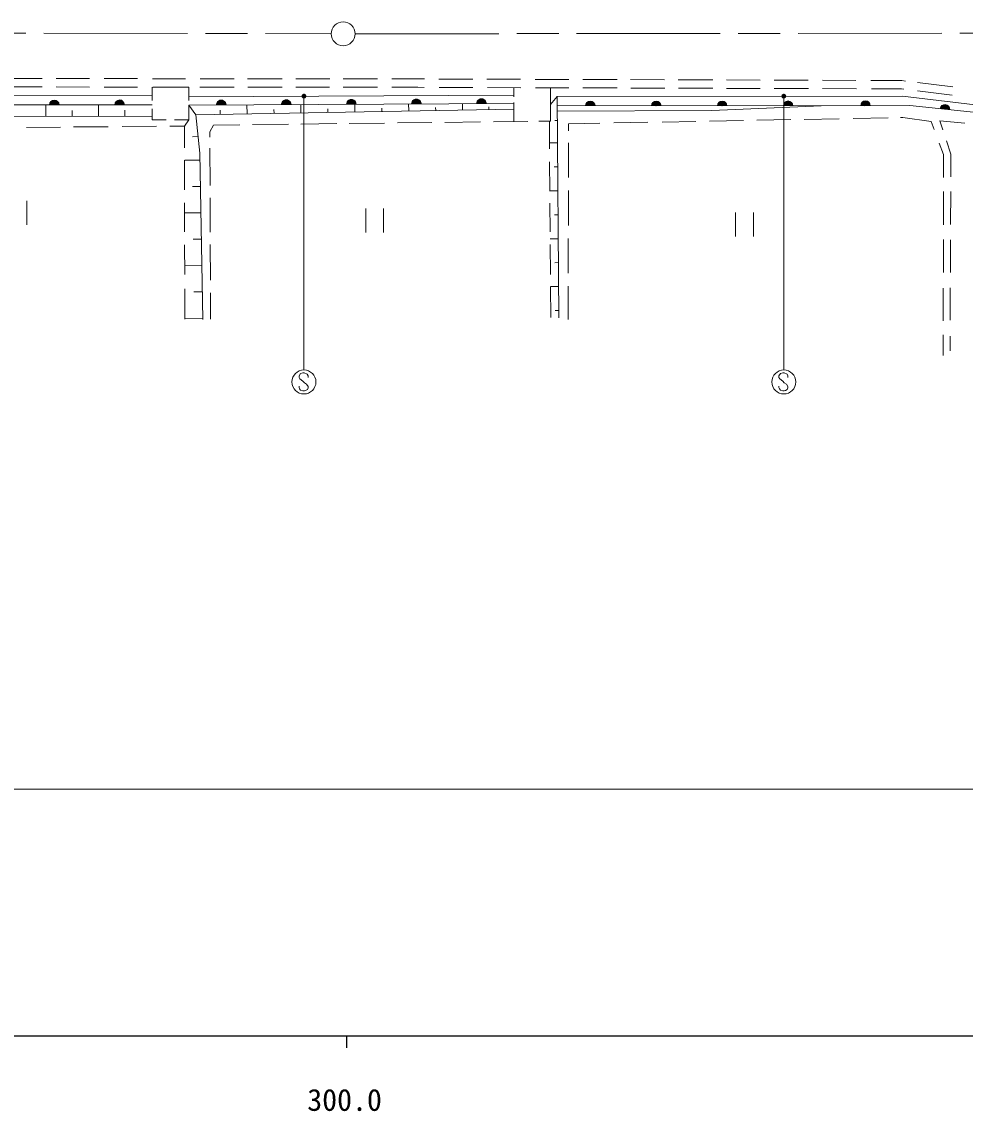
# Model space of a CAD drawing. Units: millimetres, scale not verified. Extents: x 40000 to 680000, y 20000 to 380000.
# Drawn here: x 340884 to 419682, y 198715 to 289678 of the extents above; entities that cross this region are included whole.
import ezdxf
from ezdxf.enums import TextEntityAlignment as Align

# ---------------------------------------------------------------- set-up
doc = ezdxf.new("R2010")
doc.units = ezdxf.units.MM
doc.header["$LTSCALE"] = 1000
doc.linetypes.add('CHAIN', pattern=[18.5, 12, -1.5, 3.5, -1.5])
for name, color, linetype, lineweight in [('M-BGD', 7, 'Continuous', 13), ('M-BMK', 2, 'CHAIN', 13), ('M-BMK-SRVR', 3, 'Continuous', 13), ('M-STR-STR3', 7, 'Continuous', 13), ('M-TTL-BAND', 7, 'Continuous', 25), ('M-TTL-FRAM', 7, 'Continuous', 13)]:
    doc.layers.add(name, color=color, linetype=linetype, lineweight=lineweight)
doc.styles.add('ＭＳ ゴシック', font='')
doc.styles.get('ＭＳ ゴシック').set_extended_font_data('MS Gothic')

# ---------------------------------------------------------------- blocks, each defined once
blk = doc.blocks.new('filled_dot')
at = {"color": 0, "linetype": 'Continuous', "lineweight": -2, "const_width": 1.25}
blk.add_lwpolyline([(-0.625, 0, 1), (0.625, 0, 1)], format="xyb", close=True, dxfattribs=at)

msp = doc.modelspace()

# ---------------------------------------------------------------- linework, layer by layer
at = {"layer": 'M-BGD'}
for p, q in [((342574, 284937), (339752, 284940)), ((346552, 284933), (343757, 284936)), ((350558, 284929), (347762, 284932)), ((354562, 284925), (351795, 284928)), ((358621, 284921), (355772, 284924)), ((362627, 284917), (359750, 284920)), ((366605, 284913), (363783, 284916)), ((370584, 284909), (367734, 284912)), ((373952, 284906), (371793, 284908)), ((374532, 284904), (373952, 284906)), ((378563, 284891), (375715, 284900)), ((382541, 284877), (379719, 284887)), ((386571, 284864), (383751, 284873)), ((390605, 284851), (387755, 284860)), ((394558, 284838), (391735, 284847)), ((398589, 284824), (395715, 284834)), ((402566, 284811), (399745, 284820)), ((406570, 284798), (403722, 284807)), ((410549, 284784), (407754, 284794)), ((414396, 284772), (411813, 284780)), ((414707, 284734), (414396, 284772)), ((342573, 284237), (339752, 284240)), ((346552, 284233), (343756, 284236)), ((350558, 284229), (347761, 284232)), ((351776, 283102), (351779, 284228)), ((354834, 284225), (351821, 284228)), ((354826, 283117), (354829, 284225)), ((358621, 284221), (355746, 284224)), ((362627, 284217), (359751, 284220)), ((366578, 284213), (363783, 284216)), ((370582, 284209), (367734, 284212)), ((373951, 284206), (371792, 284208)), ((374502, 284204), (373951, 284206)), ((378562, 284191), (375739, 284200)), ((382566, 284177), (379772, 284187)), ((381995, 283407), (381995, 284179)), ((386572, 284164), (383803, 284173)), ((385045, 281381), (385045, 284169)), ((390604, 284151), (387756, 284160)), ((394584, 284137), (391761, 284147)), ((398616, 284124), (395740, 284134)), ((402566, 284111), (399745, 284120)), ((406599, 284098), (403722, 284107)), ((410603, 284084), (407755, 284094)), ((414356, 284072), (411841, 284080)), ((414311, 284077), (414556, 284047)), ((418579, 283555), (415697, 283908)), ((418648, 284252), (415709, 284611)), ((351777, 283555), (324867, 283516)), ((354827, 283422), (381995, 283559)), ((381995, 281361), (381995, 282934)), ((385607, 283453), (385045, 282778)), ((385607, 283453), (414455, 283475)), ((385607, 283453), (385729, 264948)), ((414455, 283475), (428068, 281827)), ((324492, 282716), (351776, 282755)), ((342882, 281777), (342881, 282742)), ((345082, 281780), (345082, 282280)), ((347282, 281782), (347281, 282749)), ((349482, 281785), (349482, 282285)), ((351773, 281485), (351775, 282415)), ((354823, 281488), (354826, 282720)), ((354826, 282722), (381995, 282859)), ((354826, 282722), (355427, 281908)), ((355427, 281908), (381995, 282395)), ((357456, 281945), (357449, 282306)), ((359691, 282747), (359705, 281987)), ((361955, 282028), (361949, 282359)), ((364204, 282069), (364192, 282770)), ((366454, 282110), (366449, 282413)), ((368704, 282152), (368692, 282792)), ((370953, 282193), (370948, 282466)), ((373203, 282234), (373192, 282815)), ((375453, 282275), (375448, 282519)), ((377702, 282317), (377693, 282838)), ((379902, 282357), (379898, 282572)), ((385612, 282653), (415064, 282675)), ((398508, 282278), (385615, 282210)), ((398508, 282278), (407646, 282670)), ((438442, 280277), (415064, 282675)), ((326118, 281755), (351774, 281788)), ((351773, 281485), (352935, 281486)), ((353652, 281487), (354823, 281488)), ((354461, 280970), (354823, 281488)), ((355761, 278720), (355427, 281908)), ((356895, 281054), (359101, 281079)), ((360158, 281092), (363158, 281126)), ((364191, 281138), (367186, 281173)), ((368218, 281185), (371192, 281220)), ((372274, 281232), (375144, 281266)), ((376228, 281278), (379186, 281313)), ((380295, 281326), (383138, 281359)), ((384070, 281370), (385045, 281381)), ((384950, 281380), (384966, 279061)), ((385398, 281444), (385620, 281445)), ((386554, 280575), (386555, 281156)), ((386555, 281156), (389164, 281206)), ((390320, 281228), (393176, 281283)), ((394357, 281305), (397189, 281359)), ((398327, 281381), (401161, 281435)), ((402270, 281456), (405112, 281511)), ((406223, 281532), (409148, 281588)), ((410311, 281610), (413258, 281666)), ((414265, 281685), (414467, 281689)), ((414467, 281689), (416847, 281344)), ((416847, 281344), (417098, 280675)), ((417556, 281407), (419662, 281213)), ((417815, 280643), (417556, 281407)), ((341264, 280863), (344109, 280886)), ((345217, 280895), (348112, 280918)), ((349272, 280928), (352141, 280951)), ((353249, 280960), (354461, 280970)), ((354461, 280970), (354465, 279159)), ((356588, 280485), (356895, 281054)), ((356590, 280051), (356588, 280485)), ((355143, 280066), (355615, 280115)), ((384963, 279561), (385632, 279566)), ((386545, 276670), (386551, 279568)), ((417520, 279549), (417878, 278596)), ((418493, 278637), (418121, 279737)), ((356004, 264813), (355761, 278720)), ((356605, 276002), (356593, 279120)), ((417878, 278596), (417873, 276664)), ((418484, 276725), (418493, 278637)), ((354468, 278126), (354473, 275634)), ((354498, 278114), (355771, 278137)), ((384974, 277978), (384990, 275533)), ((385646, 277566), (385346, 277564)), ((355809, 275937), (355156, 275926)), ((341299, 274738), (341299, 272738)), ((356619, 272101), (356609, 274969)), ((385659, 275566), (384990, 275561)), ((386536, 272672), (386542, 275587)), ((417871, 275508), (417865, 272738)), ((418464, 272755), (418478, 275508)), ((354476, 274551), (354481, 272133)), ((369608, 272088), (369608, 274088)), ((371108, 274088), (371108, 272088)), ((384997, 274525), (385014, 272133)), ((355848, 273737), (354478, 273713)), ((385672, 273566), (385372, 273564)), ((400509, 271764), (400509, 273764)), ((402009, 273764), (402009, 271764)), ((355886, 271538), (355211, 271526)), ((356634, 268101), (356623, 271092)), ((385685, 271566), (385018, 271562)), ((385021, 271075), (385038, 268591)), ((386527, 268693), (386533, 271589)), ((417862, 271504), (417855, 268734)), ((418444, 268734), (418458, 271479)), ((354484, 271051), (354490, 268583)), ((355925, 269338), (354488, 269313)), ((385699, 269566), (385399, 269564)), ((385712, 267566), (385045, 267562)), ((385045, 267559), (385062, 264997)), ((386518, 264811), (386524, 267610)), ((417853, 267450), (417846, 264705)), ((418425, 264754), (418438, 267475)), ((354492, 267374), (354498, 264848)), ((355963, 267138), (355266, 267126)), ((356647, 264843), (356638, 267042)), ((356002, 264939), (354498, 264912)), ((385725, 265566), (385425, 265564)), ((417844, 263544), (417840, 261803)), ((418412, 262217), (418418, 263421))]:
    msp.add_line(p, q, dxfattribs=at)
for centre, radius, start, end in [((343596, 282743), 400, 0.08299, 180.08299), ((343596, 282743), 400, 0.08299, 180.08299), ((343596, 282743), 350, 0.08299, 180.08299), ((343596, 282743), 300, 0.08299, 180.08299), ((343596, 282743), 250, 0.08299, 180.08299), ((343596, 282743), 200, 0.08299, 180.08299), ((349049, 282751), 400, 0.08299, 180.08299), ((349049, 282751), 400, 0.08299, 180.08299), ((349049, 282751), 350, 0.08299, 180.08299), ((349049, 282751), 300, 0.08299, 180.08299), ((349049, 282751), 250, 0.08299, 180.08299), ((349049, 282751), 200, 0.08299, 180.08299), ((349049, 282751), 150, 0.08299, 180.08299), ((357543, 282736), 400, 0.2893, 180.2893), ((357543, 282736), 400, 0.2893, 180.2893), ((357543, 282736), 350, 0.2893, 180.2893), ((357543, 282736), 300, 0.2893, 180.2893), ((357543, 282736), 250, 0.2893, 180.2893), ((357543, 282736), 200, 0.2893, 180.2893), ((362976, 282763), 400, 0.2893, 180.2893), ((362976, 282763), 400, 0.2893, 180.2893), ((362976, 282763), 350, 0.2893, 180.2893), ((362976, 282763), 300, 0.2893, 180.2893), ((362976, 282763), 250, 0.2893, 180.2893), ((362976, 282763), 200, 0.2893, 180.2893), ((362976, 282763), 150, 0.2893, 180.2893), ((368410, 282791), 400, 0.2893, 180.2893), ((368410, 282791), 400, 0.2893, 180.2893), ((368410, 282791), 350, 0.2893, 180.2893), ((368410, 282791), 300, 0.2893, 180.2893), ((368410, 282791), 250, 0.2893, 180.2893), ((368410, 282791), 200, 0.2893, 180.2893), ((368410, 282791), 150, 0.2893, 180.2893), ((373844, 282818), 400, 0.2893, 180.2893), ((373844, 282818), 400, 0.2893, 180.2893), ((373844, 282818), 350, 0.2893, 180.2893), ((373844, 282818), 300, 0.2893, 180.2893), ((373844, 282818), 250, 0.2893, 180.2893), ((373844, 282818), 200, 0.2893, 180.2893), ((373844, 282818), 150, 0.2893, 180.2893), ((373844, 282818), 100, 0.2893, 180.2893), ((379278, 282846), 400, 0.2893, 180.2893), ((379278, 282846), 400, 0.2893, 180.2893), ((379278, 282846), 350, 0.2893, 180.2893), ((379278, 282846), 300, 0.2893, 180.2893), ((379278, 282846), 250, 0.2893, 180.2893), ((379278, 282846), 200, 0.2893, 180.2893), ((379278, 282846), 150, 0.2893, 180.2893), ((379278, 282846), 100, 0.2893, 180.2893), ((379278, 282846), 50, 0.2893, 180.2893), ((388366, 282655), 400, 0.04321, 180.04321), ((388366, 282655), 400, 0.04321, 180.04321), ((388366, 282655), 350, 0.04321, 180.04321), ((388366, 282655), 300, 0.04321, 180.04321), ((388366, 282655), 250, 0.04321, 180.04321), ((393875, 282659), 400, 0.04321, 180.04321), ((393875, 282659), 400, 0.04321, 180.04321), ((393875, 282659), 350, 0.04321, 180.04321), ((393875, 282659), 300, 0.04321, 180.04321), ((393875, 282659), 250, 0.04321, 180.04321), ((399383, 282663), 400, 0.04321, 180.04321), ((399383, 282663), 400, 0.04321, 180.04321), ((399383, 282663), 350, 0.04321, 180.04321), ((399383, 282663), 300, 0.04321, 180.04321), ((399383, 282663), 250, 0.04321, 180.04321), ((404891, 282667), 400, 0.04321, 180.04321), ((404891, 282667), 400, 0.04321, 180.04321), ((404891, 282667), 350, 0.04321, 180.04321), ((404891, 282667), 300, 0.04321, 180.04321), ((404891, 282667), 250, 0.04321, 180.04321), ((411355, 282672), 400, 0.04321, 180.04321), ((411355, 282672), 400, 0.04321, 180.04321), ((411355, 282672), 350, 0.04321, 180.04321), ((411355, 282672), 300, 0.04321, 180.04321), ((411355, 282672), 250, 0.04321, 180.04321), ((343596, 282743), 150, 0.08299, 180.08299), ((343596, 282743), 100, 0.08299, 180.08299), ((343596, 282743), 50, 0.08299, 180.08299), ((349049, 282751), 100, 0.08299, 180.08299), ((349049, 282751), 50, 0.08299, 180.08299), ((357543, 282736), 150, 0.2893, 180.2893), ((357543, 282736), 100, 0.2893, 180.2893), ((357543, 282736), 50, 0.2893, 180.2893), ((362976, 282763), 100, 0.2893, 180.2893), ((362976, 282763), 50, 0.2893, 180.2893), ((368410, 282791), 100, 0.2893, 180.2893), ((368410, 282791), 50, 0.2893, 180.2893), ((373844, 282818), 50, 0.2893, 180.2893), ((388366, 282655), 200, 0.04321, 180.04321), ((388366, 282655), 150, 0.04321, 180.04321), ((388366, 282655), 100, 0.04321, 180.04321), ((388366, 282655), 50, 0.04321, 180.04321), ((393875, 282659), 200, 0.04321, 180.04321), ((393875, 282659), 150, 0.04321, 180.04321), ((393875, 282659), 100, 0.04321, 180.04321), ((393875, 282659), 50, 0.04321, 180.04321), ((399383, 282663), 200, 0.04321, 180.04321), ((399383, 282663), 150, 0.04321, 180.04321), ((399383, 282663), 100, 0.04321, 180.04321), ((399383, 282663), 50, 0.04321, 180.04321), ((404891, 282667), 200, 0.04321, 180.04321), ((404891, 282667), 150, 0.04321, 180.04321), ((404891, 282667), 100, 0.04321, 180.04321), ((404891, 282667), 50, 0.04321, 180.04321), ((411355, 282672), 200, 0.04321, 180.04321), ((411355, 282672), 150, 0.04321, 180.04321), ((411355, 282672), 100, 0.04321, 180.04321), ((411355, 282672), 50, 0.04321, 180.04321), ((417987, 282375), 400, 354.14297, 174.14297), ((417987, 282375), 400, 354.14297, 174.14297), ((417987, 282375), 350, 354.14297, 174.14297), ((417987, 282375), 300, 354.14297, 174.14297), ((417987, 282375), 250, 354.14297, 174.14297), ((417987, 282375), 200, 354.14297, 174.14297), ((417987, 282375), 150, 354.14297, 174.14297), ((417987, 282375), 100, 354.14297, 174.14297), ((417987, 282375), 50, 354.14297, 174.14297)]:
    msp.add_arc(centre, radius, start, end, dxfattribs=at)
at = {"layer": 'M-BMK'}
for p, q in [((268727, 288844), (366727, 288680)), ((368727, 288676), (466727, 288755))]:
    msp.add_line(p, q, dxfattribs=at)
at = {"layer": 'M-BMK-SRVR'}
msp.add_circle((367727, 288678), 1000, dxfattribs=at)
at = {"layer": 'M-STR-STR3'}
msp.add_line((567684, 225604), (282961, 225604), dxfattribs=at)
at = {"layer": 'M-TTL-BAND'}
for p, q in [((40000, 205000), (579000, 205000)), ((368000, 205000), (368000, 204000))]:
    msp.add_line(p, q, dxfattribs=at)
at = {"layer": 'M-TTL-FRAM'}
for p, q in [((364452, 283471), (364452, 260604)), ((404531, 283467), (404531, 260604)), ((364169, 260301), (364045, 260117)), ((364361, 260367), (364169, 260301)), ((364482, 260365), (364361, 260367)), ((364732, 260246), (364482, 260365)), ((364795, 260114), (364732, 260246)), ((404248, 260301), (404124, 260117)), ((404440, 260367), (404248, 260301)), ((404561, 260365), (404440, 260367)), ((404811, 260246), (404561, 260365)), ((404874, 260114), (404811, 260246)), ((364045, 260117), (364047, 259985)), ((364047, 259137), (364045, 259259)), ((364047, 259985), (364111, 259856)), ((364111, 259856), (364366, 259675)), ((364366, 259675), (364495, 259543)), ((364495, 259543), (364674, 259427)), ((364674, 259427), (364801, 259227)), ((364795, 259985), (364795, 260114)), ((404124, 260117), (404127, 259985)), ((404127, 259137), (404124, 259259)), ((404127, 259985), (404190, 259856)), ((404190, 259856), (404445, 259675)), ((404445, 259675), (404574, 259543)), ((404574, 259543), (404753, 259427)), ((404753, 259427), (404880, 259227)), ((404874, 259985), (404874, 260114)), ((364087, 259035), (364047, 259137)), ((364171, 258924), (364087, 259035)), ((364358, 258864), (364171, 258924)), ((364493, 258864), (364358, 258864)), ((364593, 258893), (364493, 258864)), ((364735, 258985), (364593, 258893)), ((364795, 259116), (364735, 258985)), ((364801, 259227), (364795, 259116)), ((404166, 259035), (404127, 259137)), ((404250, 258924), (404166, 259035)), ((404437, 258864), (404250, 258924)), ((404572, 258864), (404437, 258864)), ((404672, 258893), (404572, 258864)), ((404814, 258985), (404672, 258893)), ((404874, 259116), (404814, 258985)), ((404880, 259227), (404874, 259116))]:
    msp.add_line(p, q, dxfattribs=at)
for centre in [(364452, 259604), (404531, 259604)]:
    msp.add_circle(centre, 1000, dxfattribs=at)

# ---------------------------------------------------------------- block references
at = {"layer": 'M-TTL-FRAM', "xscale": 160, "yscale": 160, "rotation": 270}
for p in [(364452, 283471), (404531, 283467)]:
    msp.add_blockref('filled_dot', p, dxfattribs=at)

# ---------------------------------------------------------------- texts
at = {"layer": 'M-TTL-BAND', "style": 'ＭＳ ゴシック'}
msp.add_text('300.0', height=1833, dxfattribs=at).set_placement((367844, 198195), align=Align.BOTTOM_CENTER)

doc.saveas('drawing.dxf')
